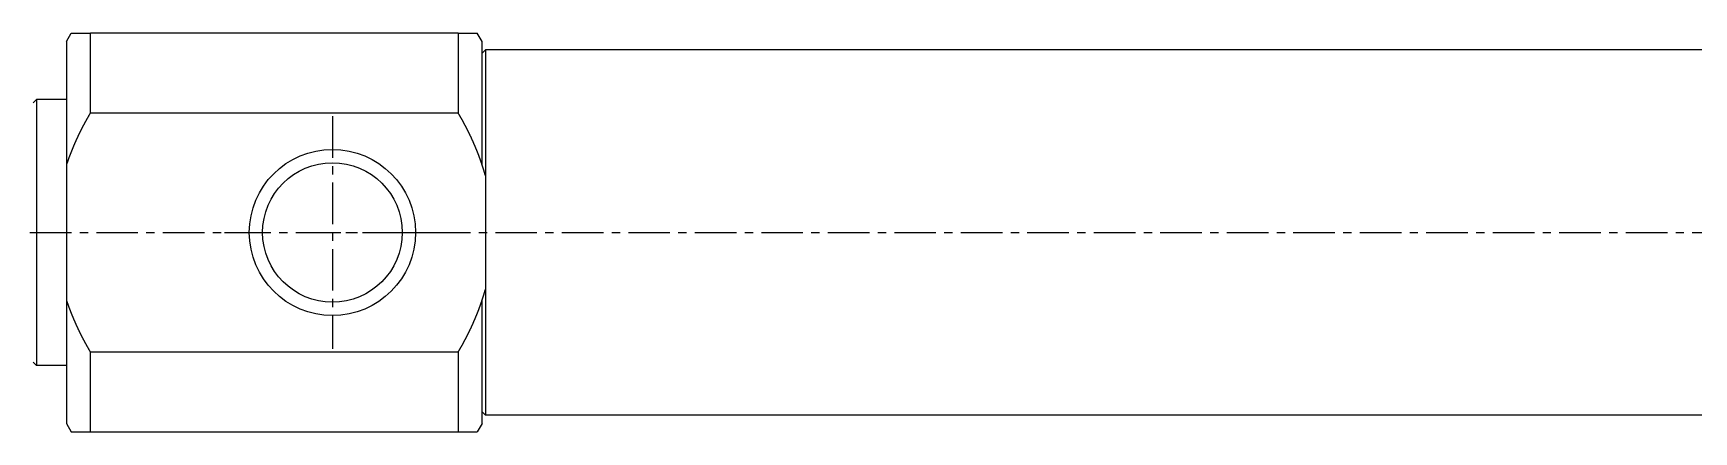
# Model space of a CAD drawing. Extents: x 69 to 225, y 65 to 130.
# Drawn here: x 125.26 to 175.21, y 105.61 to 117.61 of the extents above; entities that cross this region are included whole.
import ezdxf

# ---------------------------------------------------------------- set-up
doc = ezdxf.new("R2010")
doc.units = 0
doc.linetypes.add('CENTER', pattern=[2, 1.25, -0.25, 0.25, -0.25])
doc.layers.get('0').update_dxf_attribs({"linetype": 'CONTINUOUS'})
doc.layers.add('CENTER', color=1, linetype='CENTER')

msp = doc.modelspace()

# ---------------------------------------------------------------- linework, layer by layer
at = {"color": 7, "linetype": 'CONTINUOUS'}
for p, q in [((126.262, 117.359), (126.406, 117.609)), ((126.406, 117.609), (126.983, 117.609)), ((126.983, 115.214), (126.983, 117.609)), ((138.04, 117.609), (126.983, 117.609)), ((138.04, 117.609), (138.04, 115.214)), ((138.04, 117.609), (138.617, 117.609)), ((138.762, 117.359), (138.617, 117.609)), ((126.262, 117.359), (126.262, 105.859)), ((138.762, 113.651), (138.762, 117.359)), ((138.762, 117.009), (138.862, 117.109)), ((138.862, 117.109), (138.862, 106.109)), ((192.662, 117.109), (138.862, 117.109)), ((125.262, 115.509), (125.362, 115.609)), ((125.362, 115.609), (125.362, 107.609)), ((126.262, 115.609), (125.362, 115.609)), ((126.983, 115.214), (138.04, 115.214)), ((138.762, 105.859), (138.762, 109.566)), ((126.983, 105.609), (126.983, 108.003)), ((138.04, 108.003), (126.983, 108.003)), ((138.04, 108.003), (138.04, 105.609)), ((125.262, 107.709), (125.362, 107.609)), ((126.262, 107.609), (125.362, 107.609)), ((138.762, 106.209), (138.862, 106.109)), ((192.662, 106.109), (138.862, 106.109)), ((126.262, 105.859), (126.406, 105.609)), ((126.406, 105.609), (126.983, 105.609)), ((126.983, 105.609), (138.04, 105.609)), ((138.04, 105.609), (138.617, 105.609)), ((138.762, 105.859), (138.617, 105.609))]:
    msp.add_line(p, q, dxfattribs=at)
at = {"color": 3, "linetype": 'CENTER'}
for p, q in [((131.012, 111.609), (132.462, 111.609)), ((136.062, 111.609), (137.512, 111.609))]:
    msp.add_line(p, q, dxfattribs=at)
at = {"color": 7}
for points in [[(126.983, 115.214, 0), (126.98, 115.209, 0), (126.977, 115.204, 0), (126.974, 115.199, 0), (126.971, 115.193, 0), (126.968, 115.188, 0), (126.965, 115.183, 0), (126.962, 115.178, 0), (126.959, 115.173, 0), (126.956, 115.167, 0), (126.953, 115.162, 0), (126.95, 115.157, 0), (126.947, 115.152, 0), (126.944, 115.147, 0), (126.941, 115.142, 0), (126.938, 115.136, 0), (126.935, 115.131, 0), (126.932, 115.126, 0), (126.929, 115.121, 0), (126.926, 115.116, 0), (126.923, 115.11, 0), (126.92, 115.105, 0), (126.917, 115.1, 0), (126.914, 115.095, 0), (126.911, 115.089, 0), (126.908, 115.084, 0), (126.905, 115.079, 0), (126.902, 115.074, 0), (126.899, 115.069, 0), (126.896, 115.063, 0), (126.893, 115.058, 0), (126.89, 115.053, 0), (126.887, 115.048, 0), (126.884, 115.042, 0), (126.881, 115.037, 0), (126.878, 115.032, 0), (126.875, 115.027, 0), (126.872, 115.021, 0), (126.869, 115.016, 0), (126.866, 115.011, 0), (126.863, 115.006, 0), (126.861, 115, 0), (126.858, 114.995, 0), (126.855, 114.99, 0), (126.852, 114.985, 0), (126.849, 114.979, 0), (126.846, 114.974, 0), (126.843, 114.969, 0), (126.84, 114.964, 0), (126.837, 114.958, 0), (126.834, 114.953, 0), (126.832, 114.948, 0), (126.829, 114.943, 0), (126.826, 114.937, 0), (126.823, 114.932, 0), (126.82, 114.927, 0), (126.817, 114.921, 0), (126.814, 114.916, 0), (126.811, 114.911, 0), (126.809, 114.906, 0), (126.806, 114.9, 0), (126.803, 114.895, 0), (126.8, 114.89, 0), (126.797, 114.884, 0), (126.794, 114.879, 0), (126.791, 114.874, 0), (126.789, 114.868, 0), (126.786, 114.863, 0), (126.783, 114.858, 0), (126.78, 114.853, 0), (126.777, 114.847, 0), (126.775, 114.842, 0), (126.772, 114.837, 0), (126.769, 114.831, 0), (126.766, 114.826, 0), (126.763, 114.821, 0), (126.761, 114.815, 0), (126.758, 114.81, 0), (126.755, 114.805, 0), (126.752, 114.799, 0), (126.749, 114.794, 0), (126.747, 114.789, 0), (126.744, 114.783, 0), (126.741, 114.778, 0), (126.738, 114.773, 0), (126.736, 114.767, 0), (126.733, 114.762, 0), (126.73, 114.757, 0), (126.727, 114.751, 0), (126.725, 114.746, 0), (126.722, 114.741, 0), (126.719, 114.735, 0), (126.716, 114.73, 0), (126.714, 114.724, 0), (126.711, 114.719, 0), (126.708, 114.714, 0), (126.706, 114.708, 0), (126.703, 114.703, 0), (126.7, 114.698, 0), (126.697, 114.692, 0), (126.695, 114.687, 0), (126.692, 114.682, 0), (126.689, 114.676, 0), (126.687, 114.671, 0), (126.684, 114.665, 0), (126.681, 114.66, 0), (126.679, 114.655, 0), (126.676, 114.649, 0), (126.673, 114.644, 0), (126.671, 114.638, 0), (126.668, 114.633, 0), (126.665, 114.628, 0), (126.663, 114.622, 0), (126.66, 114.617, 0), (126.657, 114.612, 0), (126.655, 114.606, 0), (126.652, 114.601, 0), (126.649, 114.595, 0), (126.647, 114.59, 0), (126.644, 114.585, 0), (126.641, 114.579, 0), (126.639, 114.574, 0), (126.636, 114.568, 0), (126.634, 114.563, 0), (126.631, 114.557, 0), (126.628, 114.552, 0), (126.626, 114.547, 0), (126.623, 114.541, 0), (126.621, 114.536, 0), (126.618, 114.53, 0), (126.615, 114.525, 0), (126.613, 114.519, 0), (126.61, 114.514, 0), (126.608, 114.509, 0), (126.605, 114.503, 0), (126.603, 114.498, 0), (126.6, 114.492, 0), (126.598, 114.487, 0), (126.595, 114.481, 0), (126.592, 114.476, 0), (126.59, 114.47, 0), (126.587, 114.465, 0), (126.585, 114.46, 0), (126.582, 114.454, 0), (126.58, 114.449, 0), (126.577, 114.443, 0), (126.575, 114.438, 0), (126.572, 114.432, 0), (126.57, 114.427, 0), (126.567, 114.421, 0), (126.565, 114.416, 0), (126.562, 114.41, 0), (126.56, 114.405, 0), (126.557, 114.4, 0), (126.555, 114.394, 0), (126.552, 114.389, 0), (126.55, 114.383, 0), (126.547, 114.378, 0), (126.545, 114.372, 0), (126.542, 114.367, 0), (126.54, 114.361, 0), (126.537, 114.356, 0), (126.535, 114.35, 0), (126.532, 114.345, 0), (126.53, 114.339, 0), (126.528, 114.334, 0), (126.525, 114.328, 0), (126.523, 114.323, 0), (126.52, 114.317, 0), (126.518, 114.312, 0), (126.515, 114.306, 0), (126.513, 114.301, 0), (126.511, 114.295, 0), (126.508, 114.29, 0), (126.506, 114.284, 0), (126.503, 114.279, 0), (126.501, 114.273, 0), (126.499, 114.268, 0), (126.496, 114.262, 0), (126.494, 114.257, 0), (126.491, 114.251, 0), (126.489, 114.246, 0), (126.487, 114.24, 0), (126.484, 114.235, 0), (126.482, 114.229, 0), (126.48, 114.223, 0), (126.477, 114.218, 0), (126.475, 114.212, 0), (126.473, 114.207, 0), (126.47, 114.201, 0), (126.468, 114.196, 0), (126.466, 114.19, 0), (126.463, 114.185, 0), (126.461, 114.179, 0), (126.459, 114.174, 0), (126.456, 114.168, 0), (126.454, 114.163, 0), (126.452, 114.157, 0), (126.449, 114.151, 0), (126.447, 114.146, 0), (126.445, 114.14, 0), (126.442, 114.135, 0), (126.44, 114.129, 0), (126.438, 114.124, 0), (126.436, 114.118, 0), (126.433, 114.112, 0), (126.431, 114.107, 0), (126.429, 114.101, 0), (126.427, 114.096, 0), (126.424, 114.09, 0), (126.422, 114.085, 0), (126.42, 114.079, 0), (126.418, 114.073, 0), (126.415, 114.068, 0), (126.413, 114.062, 0), (126.411, 114.057, 0), (126.409, 114.051, 0), (126.406, 114.046, 0), (126.404, 114.04, 0), (126.402, 114.034, 0), (126.4, 114.029, 0), (126.397, 114.023, 0), (126.395, 114.018, 0), (126.393, 114.012, 0), (126.391, 114.006, 0), (126.389, 114.001, 0), (126.387, 113.995, 0), (126.384, 113.99, 0), (126.382, 113.984, 0), (126.38, 113.978, 0), (126.378, 113.973, 0), (126.376, 113.967, 0), (126.373, 113.962, 0), (126.371, 113.956, 0), (126.369, 113.95, 0), (126.367, 113.945, 0), (126.365, 113.939, 0), (126.363, 113.934, 0), (126.361, 113.928, 0), (126.359, 113.922, 0), (126.356, 113.917, 0), (126.354, 113.911, 0), (126.352, 113.905, 0), (126.35, 113.9, 0), (126.348, 113.894, 0), (126.346, 113.888, 0), (126.344, 113.883, 0), (126.342, 113.877, 0), (126.34, 113.872, 0), (126.337, 113.866, 0), (126.335, 113.86, 0), (126.333, 113.855, 0), (126.331, 113.849, 0), (126.329, 113.843, 0), (126.327, 113.838, 0), (126.325, 113.832, 0), (126.323, 113.826, 0), (126.321, 113.821, 0), (126.319, 113.815, 0), (126.317, 113.809, 0), (126.315, 113.804, 0), (126.313, 113.798, 0), (126.311, 113.792, 0), (126.309, 113.787, 0), (126.307, 113.781, 0), (126.305, 113.776, 0), (126.303, 113.77, 0), (126.301, 113.764, 0), (126.299, 113.758, 0), (126.297, 113.753, 0), (126.295, 113.747, 0), (126.293, 113.741, 0), (126.291, 113.736, 0), (126.289, 113.73, 0), (126.287, 113.724, 0), (126.285, 113.719, 0), (126.283, 113.713, 0), (126.281, 113.707, 0), (126.279, 113.702, 0), (126.277, 113.696, 0), (126.275, 113.69, 0), (126.273, 113.685, 0), (126.271, 113.679, 0), (126.269, 113.673, 0), (126.267, 113.668, 0), (126.265, 113.662, 0), (126.263, 113.656, 0), (126.262, 113.65, 0)], [(138.862, 113.328, 0), (138.86, 113.335, 0), (138.858, 113.342, 0), (138.856, 113.349, 0), (138.854, 113.356, 0), (138.852, 113.363, 0), (138.85, 113.369, 0), (138.848, 113.376, 0), (138.846, 113.383, 0), (138.844, 113.39, 0), (138.842, 113.397, 0), (138.84, 113.404, 0), (138.838, 113.411, 0), (138.836, 113.418, 0), (138.834, 113.425, 0), (138.832, 113.431, 0), (138.83, 113.438, 0), (138.828, 113.445, 0), (138.825, 113.452, 0), (138.823, 113.459, 0), (138.821, 113.466, 0), (138.819, 113.473, 0), (138.817, 113.48, 0), (138.815, 113.486, 0), (138.813, 113.493, 0), (138.811, 113.5, 0), (138.809, 113.507, 0), (138.806, 113.514, 0), (138.804, 113.521, 0), (138.802, 113.528, 0), (138.8, 113.534, 0), (138.798, 113.541, 0), (138.796, 113.548, 0), (138.793, 113.555, 0), (138.791, 113.562, 0), (138.789, 113.569, 0), (138.787, 113.576, 0), (138.785, 113.582, 0), (138.782, 113.589, 0), (138.78, 113.596, 0), (138.778, 113.603, 0), (138.776, 113.61, 0), (138.773, 113.617, 0), (138.771, 113.623, 0), (138.769, 113.63, 0), (138.767, 113.637, 0), (138.764, 113.644, 0), (138.762, 113.651, 0), (138.76, 113.657, 0), (138.757, 113.664, 0), (138.755, 113.671, 0), (138.753, 113.678, 0), (138.75, 113.685, 0), (138.748, 113.692, 0), (138.746, 113.698, 0), (138.743, 113.705, 0), (138.741, 113.712, 0), (138.739, 113.719, 0), (138.736, 113.726, 0), (138.734, 113.732, 0), (138.732, 113.739, 0), (138.729, 113.746, 0), (138.727, 113.753, 0), (138.725, 113.759, 0), (138.722, 113.766, 0), (138.72, 113.773, 0), (138.717, 113.78, 0), (138.715, 113.787, 0), (138.713, 113.793, 0), (138.71, 113.8, 0), (138.708, 113.807, 0), (138.705, 113.814, 0), (138.703, 113.82, 0), (138.7, 113.827, 0), (138.698, 113.834, 0), (138.695, 113.841, 0), (138.693, 113.847, 0), (138.69, 113.854, 0), (138.688, 113.861, 0), (138.686, 113.868, 0), (138.683, 113.874, 0), (138.681, 113.881, 0), (138.678, 113.888, 0), (138.675, 113.895, 0), (138.673, 113.901, 0), (138.67, 113.908, 0), (138.668, 113.915, 0), (138.665, 113.921, 0), (138.663, 113.928, 0), (138.66, 113.935, 0), (138.658, 113.942, 0), (138.655, 113.948, 0), (138.653, 113.955, 0), (138.65, 113.962, 0), (138.647, 113.968, 0), (138.645, 113.975, 0), (138.642, 113.982, 0), (138.64, 113.989, 0), (138.637, 113.995, 0), (138.634, 114.002, 0), (138.632, 114.009, 0), (138.629, 114.015, 0), (138.627, 114.022, 0), (138.624, 114.029, 0), (138.621, 114.035, 0), (138.619, 114.042, 0), (138.616, 114.049, 0), (138.613, 114.055, 0), (138.611, 114.062, 0), (138.608, 114.069, 0), (138.605, 114.075, 0), (138.603, 114.082, 0), (138.6, 114.089, 0), (138.597, 114.095, 0), (138.594, 114.102, 0), (138.592, 114.109, 0), (138.589, 114.115, 0), (138.586, 114.122, 0), (138.584, 114.129, 0), (138.581, 114.135, 0), (138.578, 114.142, 0), (138.575, 114.149, 0), (138.573, 114.155, 0), (138.57, 114.162, 0), (138.567, 114.169, 0), (138.564, 114.175, 0), (138.562, 114.182, 0), (138.559, 114.189, 0), (138.556, 114.195, 0), (138.553, 114.202, 0), (138.55, 114.208, 0), (138.548, 114.215, 0), (138.545, 114.222, 0), (138.542, 114.228, 0), (138.539, 114.235, 0), (138.536, 114.241, 0), (138.533, 114.248, 0), (138.531, 114.255, 0), (138.528, 114.261, 0), (138.525, 114.268, 0), (138.522, 114.274, 0), (138.519, 114.281, 0), (138.516, 114.288, 0), (138.513, 114.294, 0), (138.511, 114.301, 0), (138.508, 114.307, 0), (138.505, 114.314, 0), (138.502, 114.321, 0), (138.499, 114.327, 0), (138.496, 114.334, 0), (138.493, 114.34, 0), (138.49, 114.347, 0), (138.487, 114.353, 0), (138.484, 114.36, 0), (138.481, 114.366, 0), (138.478, 114.373, 0), (138.475, 114.38, 0), (138.472, 114.386, 0), (138.469, 114.393, 0), (138.467, 114.399, 0), (138.464, 114.406, 0), (138.461, 114.412, 0), (138.458, 114.419, 0), (138.455, 114.425, 0), (138.452, 114.432, 0), (138.449, 114.438, 0), (138.446, 114.445, 0), (138.443, 114.452, 0), (138.44, 114.458, 0), (138.436, 114.465, 0), (138.433, 114.471, 0), (138.43, 114.478, 0), (138.427, 114.484, 0), (138.424, 114.491, 0), (138.421, 114.497, 0), (138.418, 114.504, 0), (138.415, 114.51, 0), (138.412, 114.517, 0), (138.409, 114.523, 0), (138.406, 114.53, 0), (138.403, 114.536, 0), (138.4, 114.543, 0), (138.397, 114.549, 0), (138.393, 114.556, 0), (138.39, 114.562, 0), (138.387, 114.568, 0), (138.384, 114.575, 0), (138.381, 114.581, 0), (138.378, 114.588, 0), (138.375, 114.594, 0), (138.372, 114.601, 0), (138.368, 114.607, 0), (138.365, 114.614, 0), (138.362, 114.62, 0), (138.359, 114.627, 0), (138.356, 114.633, 0), (138.353, 114.64, 0), (138.349, 114.646, 0), (138.346, 114.652, 0), (138.343, 114.659, 0), (138.34, 114.665, 0), (138.337, 114.672, 0), (138.333, 114.678, 0), (138.33, 114.685, 0), (138.327, 114.691, 0), (138.324, 114.697, 0), (138.32, 114.704, 0), (138.317, 114.71, 0), (138.314, 114.717, 0), (138.311, 114.723, 0), (138.307, 114.729, 0), (138.304, 114.736, 0), (138.301, 114.742, 0), (138.298, 114.749, 0), (138.294, 114.755, 0), (138.291, 114.761, 0), (138.288, 114.768, 0), (138.284, 114.774, 0), (138.281, 114.781, 0), (138.278, 114.787, 0), (138.274, 114.793, 0), (138.271, 114.8, 0), (138.268, 114.806, 0), (138.264, 114.813, 0), (138.261, 114.819, 0), (138.258, 114.825, 0), (138.254, 114.832, 0), (138.251, 114.838, 0), (138.248, 114.844, 0), (138.244, 114.851, 0), (138.241, 114.857, 0), (138.238, 114.863, 0), (138.234, 114.87, 0), (138.231, 114.876, 0), (138.227, 114.882, 0), (138.224, 114.889, 0), (138.221, 114.895, 0), (138.217, 114.901, 0), (138.214, 114.908, 0), (138.21, 114.914, 0), (138.207, 114.92, 0), (138.204, 114.927, 0), (138.2, 114.933, 0), (138.197, 114.939, 0), (138.193, 114.946, 0), (138.19, 114.952, 0), (138.186, 114.958, 0), (138.183, 114.965, 0), (138.179, 114.971, 0), (138.176, 114.977, 0), (138.172, 114.983, 0), (138.169, 114.99, 0), (138.166, 114.996, 0), (138.162, 115.002, 0), (138.159, 115.009, 0), (138.155, 115.015, 0), (138.152, 115.021, 0), (138.148, 115.027, 0), (138.144, 115.034, 0), (138.141, 115.04, 0), (138.137, 115.046, 0), (138.134, 115.052, 0), (138.13, 115.059, 0), (138.127, 115.065, 0), (138.123, 115.071, 0), (138.12, 115.077, 0), (138.116, 115.084, 0), (138.113, 115.09, 0), (138.109, 115.096, 0), (138.105, 115.102, 0), (138.102, 115.109, 0), (138.098, 115.115, 0), (138.095, 115.121, 0), (138.091, 115.127, 0), (138.087, 115.133, 0), (138.084, 115.14, 0), (138.08, 115.146, 0), (138.077, 115.152, 0), (138.073, 115.158, 0), (138.069, 115.165, 0), (138.066, 115.171, 0), (138.062, 115.177, 0), (138.058, 115.183, 0), (138.055, 115.189, 0), (138.051, 115.196, 0), (138.047, 115.202, 0), (138.044, 115.208, 0), (138.04, 115.214, 0)], [(138.04, 108.003, 0), (138.044, 108.009, 0), (138.047, 108.015, 0), (138.051, 108.022, 0), (138.055, 108.028, 0), (138.058, 108.034, 0), (138.062, 108.04, 0), (138.066, 108.046, 0), (138.069, 108.052, 0), (138.073, 108.059, 0), (138.077, 108.065, 0), (138.08, 108.071, 0), (138.084, 108.077, 0), (138.087, 108.084, 0), (138.091, 108.09, 0), (138.095, 108.096, 0), (138.098, 108.102, 0), (138.102, 108.108, 0), (138.105, 108.115, 0), (138.109, 108.121, 0), (138.113, 108.127, 0), (138.116, 108.133, 0), (138.12, 108.14, 0), (138.123, 108.146, 0), (138.127, 108.152, 0), (138.13, 108.158, 0), (138.134, 108.165, 0), (138.137, 108.171, 0), (138.141, 108.177, 0), (138.144, 108.183, 0), (138.148, 108.19, 0), (138.151, 108.196, 0), (138.155, 108.202, 0), (138.159, 108.209, 0), (138.162, 108.215, 0), (138.166, 108.221, 0), (138.169, 108.227, 0), (138.172, 108.234, 0), (138.176, 108.24, 0), (138.179, 108.246, 0), (138.183, 108.253, 0), (138.186, 108.259, 0), (138.19, 108.265, 0), (138.193, 108.271, 0), (138.197, 108.278, 0), (138.2, 108.284, 0), (138.204, 108.29, 0), (138.207, 108.297, 0), (138.21, 108.303, 0), (138.214, 108.309, 0), (138.217, 108.316, 0), (138.221, 108.322, 0), (138.224, 108.328, 0), (138.227, 108.335, 0), (138.231, 108.341, 0), (138.234, 108.347, 0), (138.238, 108.354, 0), (138.241, 108.36, 0), (138.244, 108.366, 0), (138.248, 108.373, 0), (138.251, 108.379, 0), (138.254, 108.385, 0), (138.258, 108.392, 0), (138.261, 108.398, 0), (138.264, 108.405, 0), (138.268, 108.411, 0), (138.271, 108.417, 0), (138.274, 108.424, 0), (138.278, 108.43, 0), (138.281, 108.436, 0), (138.284, 108.443, 0), (138.288, 108.449, 0), (138.291, 108.456, 0), (138.294, 108.462, 0), (138.298, 108.468, 0), (138.301, 108.475, 0), (138.304, 108.481, 0), (138.307, 108.488, 0), (138.311, 108.494, 0), (138.314, 108.5, 0), (138.317, 108.507, 0), (138.32, 108.513, 0), (138.324, 108.52, 0), (138.327, 108.526, 0), (138.33, 108.532, 0), (138.333, 108.539, 0), (138.337, 108.545, 0), (138.34, 108.552, 0), (138.343, 108.558, 0), (138.346, 108.565, 0), (138.349, 108.571, 0), (138.353, 108.578, 0), (138.356, 108.584, 0), (138.359, 108.59, 0), (138.362, 108.597, 0), (138.365, 108.603, 0), (138.368, 108.61, 0), (138.372, 108.616, 0), (138.375, 108.623, 0), (138.378, 108.629, 0), (138.381, 108.636, 0), (138.384, 108.642, 0), (138.387, 108.649, 0), (138.39, 108.655, 0), (138.393, 108.662, 0), (138.397, 108.668, 0), (138.4, 108.674, 0), (138.403, 108.681, 0), (138.406, 108.687, 0), (138.409, 108.694, 0), (138.412, 108.7, 0), (138.415, 108.707, 0), (138.418, 108.713, 0), (138.421, 108.72, 0), (138.424, 108.726, 0), (138.427, 108.733, 0), (138.43, 108.739, 0), (138.433, 108.746, 0), (138.436, 108.752, 0), (138.44, 108.759, 0), (138.443, 108.766, 0), (138.446, 108.772, 0), (138.449, 108.779, 0), (138.452, 108.785, 0), (138.455, 108.792, 0), (138.458, 108.798, 0), (138.461, 108.805, 0), (138.464, 108.811, 0), (138.467, 108.818, 0), (138.469, 108.824, 0), (138.472, 108.831, 0), (138.475, 108.837, 0), (138.478, 108.844, 0), (138.481, 108.851, 0), (138.484, 108.857, 0), (138.487, 108.864, 0), (138.49, 108.87, 0), (138.493, 108.877, 0), (138.496, 108.883, 0), (138.499, 108.89, 0), (138.502, 108.897, 0), (138.505, 108.903, 0), (138.508, 108.91, 0), (138.51, 108.916, 0), (138.513, 108.923, 0), (138.516, 108.929, 0), (138.519, 108.936, 0), (138.522, 108.943, 0), (138.525, 108.949, 0), (138.528, 108.956, 0), (138.531, 108.962, 0), (138.533, 108.969, 0), (138.536, 108.976, 0), (138.539, 108.982, 0), (138.542, 108.989, 0), (138.545, 108.995, 0), (138.548, 109.002, 0), (138.55, 109.009, 0), (138.553, 109.015, 0), (138.556, 109.022, 0), (138.559, 109.029, 0), (138.562, 109.035, 0), (138.564, 109.042, 0), (138.567, 109.048, 0), (138.57, 109.055, 0), (138.573, 109.062, 0), (138.575, 109.068, 0), (138.578, 109.075, 0), (138.581, 109.082, 0), (138.584, 109.088, 0), (138.586, 109.095, 0), (138.589, 109.102, 0), (138.592, 109.108, 0), (138.594, 109.115, 0), (138.597, 109.122, 0), (138.6, 109.128, 0), (138.603, 109.135, 0), (138.605, 109.142, 0), (138.608, 109.148, 0), (138.611, 109.155, 0), (138.613, 109.162, 0), (138.616, 109.168, 0), (138.619, 109.175, 0), (138.621, 109.182, 0), (138.624, 109.188, 0), (138.627, 109.195, 0), (138.629, 109.202, 0), (138.632, 109.208, 0), (138.634, 109.215, 0), (138.637, 109.222, 0), (138.64, 109.228, 0), (138.642, 109.235, 0), (138.645, 109.242, 0), (138.647, 109.249, 0), (138.65, 109.255, 0), (138.653, 109.262, 0), (138.655, 109.269, 0), (138.658, 109.275, 0), (138.66, 109.282, 0), (138.663, 109.289, 0), (138.665, 109.296, 0), (138.668, 109.302, 0), (138.67, 109.309, 0), (138.673, 109.316, 0), (138.675, 109.322, 0), (138.678, 109.329, 0), (138.681, 109.336, 0), (138.683, 109.343, 0), (138.685, 109.349, 0), (138.688, 109.356, 0), (138.69, 109.363, 0), (138.693, 109.37, 0), (138.695, 109.376, 0), (138.698, 109.383, 0), (138.7, 109.39, 0), (138.703, 109.397, 0), (138.705, 109.403, 0), (138.708, 109.41, 0), (138.71, 109.417, 0), (138.713, 109.424, 0), (138.715, 109.43, 0), (138.717, 109.437, 0), (138.72, 109.444, 0), (138.722, 109.451, 0), (138.725, 109.458, 0), (138.727, 109.464, 0), (138.729, 109.471, 0), (138.732, 109.478, 0), (138.734, 109.485, 0), (138.736, 109.492, 0), (138.739, 109.498, 0), (138.741, 109.505, 0), (138.743, 109.512, 0), (138.746, 109.519, 0), (138.748, 109.525, 0), (138.75, 109.532, 0), (138.753, 109.539, 0), (138.755, 109.546, 0), (138.757, 109.553, 0), (138.76, 109.56, 0), (138.762, 109.566, 0), (138.764, 109.573, 0), (138.767, 109.58, 0), (138.769, 109.587, 0), (138.771, 109.594, 0), (138.773, 109.6, 0), (138.776, 109.607, 0), (138.778, 109.614, 0), (138.78, 109.621, 0), (138.782, 109.628, 0), (138.784, 109.635, 0), (138.787, 109.641, 0), (138.789, 109.648, 0), (138.791, 109.655, 0), (138.793, 109.662, 0), (138.796, 109.669, 0), (138.798, 109.676, 0), (138.8, 109.683, 0), (138.802, 109.689, 0), (138.804, 109.696, 0), (138.806, 109.703, 0), (138.809, 109.71, 0), (138.811, 109.717, 0), (138.813, 109.724, 0), (138.815, 109.731, 0), (138.817, 109.737, 0), (138.819, 109.744, 0), (138.821, 109.751, 0), (138.823, 109.758, 0), (138.825, 109.765, 0), (138.828, 109.772, 0), (138.83, 109.779, 0), (138.832, 109.786, 0), (138.834, 109.792, 0), (138.836, 109.799, 0), (138.838, 109.806, 0), (138.84, 109.813, 0), (138.842, 109.82, 0), (138.844, 109.827, 0), (138.846, 109.834, 0), (138.848, 109.841, 0), (138.85, 109.848, 0), (138.852, 109.854, 0), (138.854, 109.861, 0), (138.856, 109.868, 0), (138.858, 109.875, 0), (138.86, 109.882, 0), (138.862, 109.889, 0)], [(126.262, 109.565, 0), (126.264, 109.56, 0), (126.266, 109.554, 0), (126.268, 109.548, 0), (126.27, 109.543, 0), (126.272, 109.537, 0), (126.274, 109.531, 0), (126.275, 109.525, 0), (126.277, 109.52, 0), (126.279, 109.514, 0), (126.281, 109.508, 0), (126.283, 109.503, 0), (126.285, 109.497, 0), (126.287, 109.491, 0), (126.289, 109.486, 0), (126.291, 109.48, 0), (126.293, 109.474, 0), (126.295, 109.469, 0), (126.297, 109.463, 0), (126.299, 109.457, 0), (126.301, 109.452, 0), (126.303, 109.446, 0), (126.305, 109.44, 0), (126.307, 109.435, 0), (126.309, 109.429, 0), (126.311, 109.423, 0), (126.313, 109.418, 0), (126.315, 109.412, 0), (126.317, 109.406, 0), (126.319, 109.401, 0), (126.321, 109.395, 0), (126.323, 109.389, 0), (126.325, 109.384, 0), (126.328, 109.378, 0), (126.33, 109.373, 0), (126.332, 109.367, 0), (126.334, 109.361, 0), (126.336, 109.356, 0), (126.338, 109.35, 0), (126.34, 109.344, 0), (126.342, 109.339, 0), (126.344, 109.333, 0), (126.346, 109.327, 0), (126.348, 109.322, 0), (126.35, 109.316, 0), (126.353, 109.311, 0), (126.355, 109.305, 0), (126.357, 109.299, 0), (126.359, 109.294, 0), (126.361, 109.288, 0), (126.363, 109.282, 0), (126.365, 109.277, 0), (126.367, 109.271, 0), (126.37, 109.266, 0), (126.372, 109.26, 0), (126.374, 109.254, 0), (126.376, 109.249, 0), (126.378, 109.243, 0), (126.38, 109.238, 0), (126.383, 109.232, 0), (126.385, 109.226, 0), (126.387, 109.221, 0), (126.389, 109.215, 0), (126.391, 109.21, 0), (126.393, 109.204, 0), (126.396, 109.198, 0), (126.398, 109.193, 0), (126.4, 109.187, 0), (126.402, 109.182, 0), (126.405, 109.176, 0), (126.407, 109.171, 0), (126.409, 109.165, 0), (126.411, 109.159, 0), (126.413, 109.154, 0), (126.416, 109.148, 0), (126.418, 109.143, 0), (126.42, 109.137, 0), (126.422, 109.131, 0), (126.425, 109.126, 0), (126.427, 109.12, 0), (126.429, 109.115, 0), (126.431, 109.109, 0), (126.434, 109.104, 0), (126.436, 109.098, 0), (126.438, 109.093, 0), (126.441, 109.087, 0), (126.443, 109.081, 0), (126.445, 109.076, 0), (126.447, 109.07, 0), (126.45, 109.065, 0), (126.452, 109.059, 0), (126.454, 109.054, 0), (126.457, 109.048, 0), (126.459, 109.043, 0), (126.461, 109.037, 0), (126.464, 109.032, 0), (126.466, 109.026, 0), (126.468, 109.02, 0), (126.471, 109.015, 0), (126.473, 109.009, 0), (126.475, 109.004, 0), (126.478, 108.998, 0), (126.48, 108.993, 0), (126.482, 108.987, 0), (126.485, 108.982, 0), (126.487, 108.976, 0), (126.489, 108.971, 0), (126.492, 108.965, 0), (126.494, 108.96, 0), (126.497, 108.954, 0), (126.499, 108.949, 0), (126.501, 108.943, 0), (126.504, 108.938, 0), (126.506, 108.932, 0), (126.509, 108.927, 0), (126.511, 108.921, 0), (126.513, 108.916, 0), (126.516, 108.91, 0), (126.518, 108.905, 0), (126.521, 108.899, 0), (126.523, 108.894, 0), (126.525, 108.888, 0), (126.528, 108.883, 0), (126.53, 108.877, 0), (126.533, 108.872, 0), (126.535, 108.866, 0), (126.538, 108.861, 0), (126.54, 108.855, 0), (126.543, 108.85, 0), (126.545, 108.844, 0), (126.548, 108.839, 0), (126.55, 108.833, 0), (126.553, 108.828, 0), (126.555, 108.822, 0), (126.557, 108.817, 0), (126.56, 108.811, 0), (126.562, 108.806, 0), (126.565, 108.8, 0), (126.567, 108.795, 0), (126.57, 108.79, 0), (126.572, 108.784, 0), (126.575, 108.779, 0), (126.577, 108.773, 0), (126.58, 108.768, 0), (126.583, 108.762, 0), (126.585, 108.757, 0), (126.588, 108.751, 0), (126.59, 108.746, 0), (126.593, 108.741, 0), (126.595, 108.735, 0), (126.598, 108.73, 0), (126.6, 108.724, 0), (126.603, 108.719, 0), (126.605, 108.713, 0), (126.608, 108.708, 0), (126.611, 108.702, 0), (126.613, 108.697, 0), (126.616, 108.692, 0), (126.618, 108.686, 0), (126.621, 108.681, 0), (126.623, 108.675, 0), (126.626, 108.67, 0), (126.629, 108.664, 0), (126.631, 108.659, 0), (126.634, 108.654, 0), (126.636, 108.648, 0), (126.639, 108.643, 0), (126.642, 108.637, 0), (126.644, 108.632, 0), (126.647, 108.627, 0), (126.65, 108.621, 0), (126.652, 108.616, 0), (126.655, 108.61, 0), (126.658, 108.605, 0), (126.66, 108.6, 0), (126.663, 108.594, 0), (126.665, 108.589, 0), (126.668, 108.583, 0), (126.671, 108.578, 0), (126.673, 108.573, 0), (126.676, 108.567, 0), (126.679, 108.562, 0), (126.681, 108.557, 0), (126.684, 108.551, 0), (126.687, 108.546, 0), (126.689, 108.54, 0), (126.692, 108.535, 0), (126.695, 108.53, 0), (126.698, 108.524, 0), (126.7, 108.519, 0), (126.703, 108.514, 0), (126.706, 108.508, 0), (126.708, 108.503, 0), (126.711, 108.498, 0), (126.714, 108.492, 0), (126.717, 108.487, 0), (126.719, 108.481, 0), (126.722, 108.476, 0), (126.725, 108.471, 0), (126.728, 108.465, 0), (126.73, 108.46, 0), (126.733, 108.455, 0), (126.736, 108.449, 0), (126.739, 108.444, 0), (126.741, 108.439, 0), (126.744, 108.433, 0), (126.747, 108.428, 0), (126.75, 108.423, 0), (126.752, 108.417, 0), (126.755, 108.412, 0), (126.758, 108.407, 0), (126.761, 108.401, 0), (126.764, 108.396, 0), (126.766, 108.391, 0), (126.769, 108.385, 0), (126.772, 108.38, 0), (126.775, 108.375, 0), (126.778, 108.37, 0), (126.78, 108.364, 0), (126.783, 108.359, 0), (126.786, 108.354, 0), (126.789, 108.348, 0), (126.792, 108.343, 0), (126.794, 108.338, 0), (126.797, 108.332, 0), (126.8, 108.327, 0), (126.803, 108.322, 0), (126.806, 108.317, 0), (126.809, 108.311, 0), (126.812, 108.306, 0), (126.814, 108.301, 0), (126.817, 108.295, 0), (126.82, 108.29, 0), (126.823, 108.285, 0), (126.826, 108.28, 0), (126.829, 108.274, 0), (126.832, 108.269, 0), (126.835, 108.264, 0), (126.837, 108.259, 0), (126.84, 108.253, 0), (126.843, 108.248, 0), (126.846, 108.243, 0), (126.849, 108.237, 0), (126.852, 108.232, 0), (126.855, 108.227, 0), (126.858, 108.222, 0), (126.861, 108.216, 0), (126.864, 108.211, 0), (126.866, 108.206, 0), (126.869, 108.201, 0), (126.872, 108.195, 0), (126.875, 108.19, 0), (126.878, 108.185, 0), (126.881, 108.18, 0), (126.884, 108.175, 0), (126.887, 108.169, 0), (126.89, 108.164, 0), (126.893, 108.159, 0), (126.896, 108.154, 0), (126.899, 108.148, 0), (126.902, 108.143, 0), (126.905, 108.138, 0), (126.908, 108.133, 0), (126.911, 108.127, 0), (126.914, 108.122, 0), (126.917, 108.117, 0), (126.92, 108.112, 0), (126.923, 108.107, 0), (126.926, 108.101, 0), (126.929, 108.096, 0), (126.932, 108.091, 0), (126.935, 108.086, 0), (126.938, 108.081, 0), (126.941, 108.075, 0), (126.944, 108.07, 0), (126.947, 108.065, 0), (126.95, 108.06, 0), (126.953, 108.055, 0), (126.956, 108.05, 0), (126.959, 108.044, 0), (126.962, 108.039, 0), (126.965, 108.034, 0), (126.968, 108.029, 0), (126.971, 108.024, 0), (126.974, 108.018, 0), (126.977, 108.013, 0), (126.98, 108.008, 0), (126.983, 108.003, 0)]]:
    msp.add_polyline3d(points, dxfattribs=at)
at = {"color": 3, "linetype": 'CONTINUOUS'}
msp.add_circle((134.262, 111.609), 2.5, dxfattribs=at)
at = {"color": 7, "linetype": 'CONTINUOUS'}
msp.add_circle((134.262, 111.609), 2.1, dxfattribs=at)
at = {"layer": 'CENTER', "color": 1, "linetype": 'CENTER'}
for p, q in [((134.262, 115.109), (134.262, 108.109)), ((97.162, 111.609), (203.862, 111.609)), ((133.262, 111.609), (135.262, 111.609))]:
    msp.add_line(p, q, dxfattribs=at)

doc.saveas('drawing.dxf')
